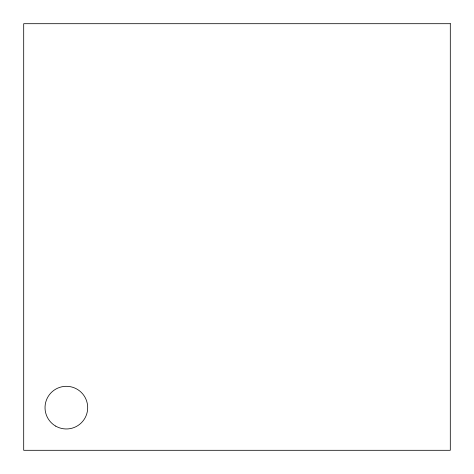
<?xml version="1.0" encoding="UTF-8"?>
<svg xmlns="http://www.w3.org/2000/svg" width="474" height="474" viewBox="0 0 474 474"><rect width="100%" height="100%" fill="white"/><g stroke="black" fill="none" stroke-linecap="round" stroke-linejoin="round"><path stroke-width="0.71" d="M450.3 23.7L23.7 23.7L23.7 450.3L450.3 450.3L450.3 23.7M55.695 426.114A21.33 21.33 0 0 0 87.69 407.64A21.33 21.33 0 0 0 55.695 389.166A21.33 21.33 0 0 0 55.695 426.114"/></g></svg>
